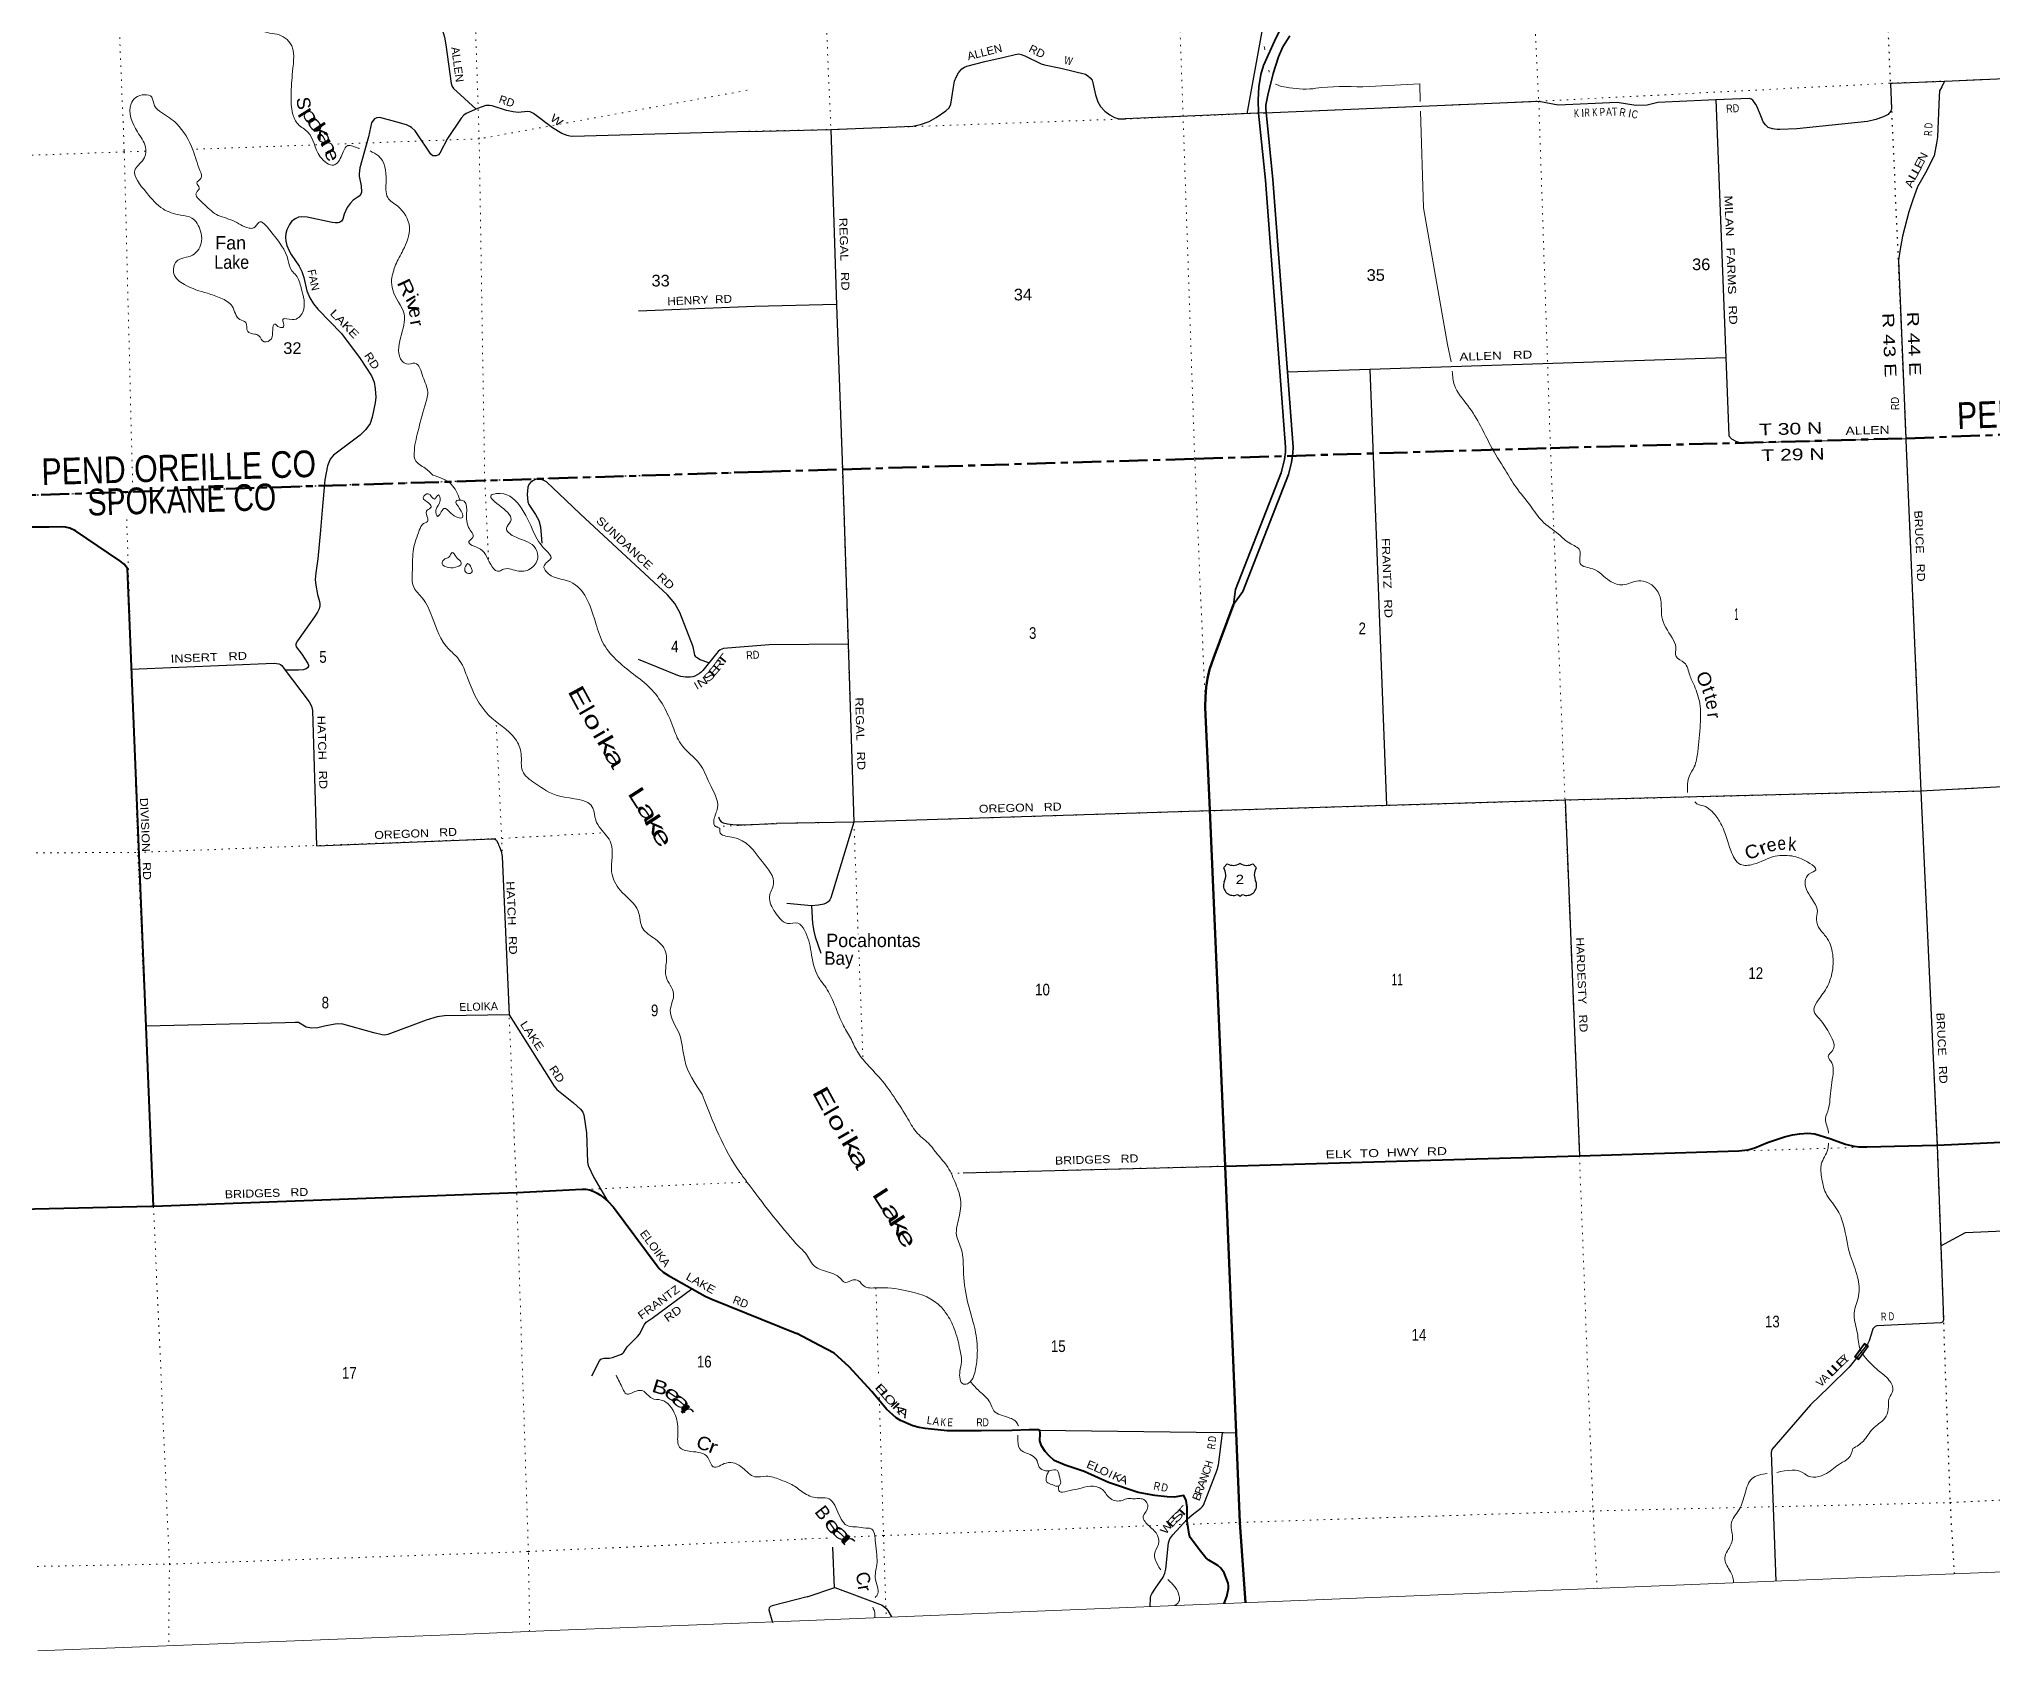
# Model space of a CAD drawing. Header units: feet. Extents: x 733631 to 986127, y 195788 to 388968.
# Drawn here: x 882195 to 911496, y 200944 to 225119 of the extents above; entities that cross this region are included whole.
import ezdxf
from ezdxf.enums import TextEntityAlignment as Align

# ---------------------------------------------------------------- set-up
doc = ezdxf.new("R2010")
doc.units = ezdxf.units.FT
doc.header["$LTSCALE"] = 70
doc.linetypes.add('DOTTED', pattern=[1.5, 0.3, -1.2])
doc.linetypes.add('LONG_DASH_SHORT_DASH', pattern=[9.9, 6, -1.2, 1.5, -1.2])
for name, color, linetype, lineweight in [('11', 7, 'LONG_DASH_SHORT_DASH', 60), ('16', 7, 'Continuous', 25), ('20', 7, 'Continuous', 70), ('26', 7, 'Continuous', 40), ('29', 7, 'Continuous', 25), ('31', 7, 'Continuous', 13), ('39', 7, 'Continuous', 13), ('4', 7, 'Continuous', 13), ('6', 7, 'DOTTED', 25), ('7', 7, 'DOTTED', 13)]:
    doc.layers.add(name, color=color, linetype=linetype, lineweight=lineweight)
for name, color, linetype in [('12', 7, 'Continuous'), ('27', 7, 'Continuous'), ('30', 7, 'Continuous'), ('41', 7, 'Continuous')]:
    doc.layers.add(name, color=color, linetype=linetype)

msp = doc.modelspace()

# ---------------------------------------------------------------- linework, layer by layer
at = {"layer": '11'}
for points in [[(893041.92, 218629.32), (894241.4, 218664.86), (899525.49, 218823.68), (904859.97, 218984.68), (910189.08, 219129.27), (915654.65, 219340.38), (920921.51, 219524.75), (923829.55, 219630.16)], [(862252.36, 217694.99), (867410.55, 217861.85), (872760.72, 217985.22), (878072.27, 218152.06), (893041.92, 218629.32)]]:
    msp.add_lwpolyline(points, dxfattribs=at)
at = {"layer": '16'}
for p, q in [((899961.72, 212691.53), (900013.03, 212750.29)), ((900204.79, 212756.26), (900204.51, 212756.06)), ((900396.88, 212750.38), (900448.27, 212691.53))]:
    msp.add_line(p, q, dxfattribs=at)
for centre, radius, start, end in [((900104.11, 212907.95), 182.07, 239.97227, 303.45418), ((900305.89, 212907.45), 181.52, 236.33975, 300.08743), ((900305.88, 212907.95), 182.07, 236.54582, 236.59441), ((900107.93, 212426), 151.42, 159.09177, 283.81923), ((899768.74, 212580.9), 222.05, 332.97043, 29.75871), ((900302.05, 212426), 151.42, 256.18077, 20.90823), ((900641.24, 212580.9), 222.05, 150.24129, 207.02957)]:
    msp.add_arc(centre, radius, start, end, dxfattribs=at)
for centre, major_axis, start_param, end_param in [((900163.27, 212227.18), (-19.56, 51.67), 4.95877769, 6.28318531), ((900246.72, 212227.18), (19.56, 51.67), 0, 1.32637542)]:
    msp.add_ellipse(centre, major_axis=major_axis, ratio=0.929097, start_param=start_param, end_param=end_param, dxfattribs=at)
at = {"layer": '20', "lineweight": 35}
for points in [[(900107.71, 216638.31), (900138.52, 216862.94), (900820.83, 218615.13), (900870.33, 218815.26), (900887.93, 218920.97), (900886.99, 218999.19), (900587.77, 223001.08), (900484.4, 224008.69), (900475.27, 224205.32), (900485.35, 224400.2), (900518.86, 224586.04), (900558.43, 224722.76), (900720.64, 225085.55), (900822.76, 225293.92)], [(900107.71, 216638.31), (900248.57, 216834.31), (900929.87, 218586.49), (900975.97, 218769.01), (900995.78, 218907.76), (900999.49, 218996.71), (900915, 220126.76), (900699.35, 223010.98), (900595.82, 224020.13), (900591.92, 224077.59), (900591.92, 224126.04), (900619.71, 224278.62), (900700.77, 224603.55), (900780.03, 224852.09), (900849.26, 225004.16), (900950.97, 225165.65)]]:
    msp.add_lwpolyline(points, dxfattribs=at)
at = {"layer": '20'}
for points in [[(899980.75, 208215.43), (899980.49, 208221.71), (899753.72, 213553.05), (899681.93, 215098.52), (899687.49, 215252.4), (899695.03, 215397.34), (899714.84, 215527.27), (899747.85, 215663.81), (899806.18, 215831.65), (900107.71, 216638.31)], [(900286.15, 201667.7), (900202.16, 202867.92), (900146.29, 204217.41), (899980.75, 208215.43)]]:
    msp.add_lwpolyline(points, dxfattribs=at)
at = {"layer": '26'}
for points in [[(883910.43, 207611.38), (883520.13, 217175.94), (883472.87, 217242.11), (883408.35, 217294.17), (882741.3, 217743.46), (882655.44, 217782.26), (882589.67, 217799.02), (882527.52, 217805.58), (882348.28, 217800.62), (882070.16, 217797.88)], [(899980.75, 208215.43), (905295.33, 208369.73), (907685.44, 208446.83), (907820.03, 208461.26), (907924.49, 208491.04), (908115.01, 208567.98), (908369.66, 208655.77), (908488.99, 208684.92), (908595.8, 208701.9), (908718.12, 208708.97), (908826.11, 208697.67), (909049, 208630.44), (909286.85, 208543.65), (909411.5, 208512.98), (909496.42, 208503.36), (909548.09, 208502.96), (909605.37, 208503.36), (910642.25, 208531.02), (910658.51, 208531.96), (913441.84, 208658.04), (913880.7, 208677.92)], [(873125.59, 207368), (883879.36, 207613.46), (883913.16, 207613.46), (889358.8, 207819.42), (890340.34, 207870.81), (890395.31, 207868.77), (890450.84, 207860.23), (890504.23, 207838.86), (890561.89, 207811.08), (890602.47, 207785.43), (890659.8, 207743.79), (890724.49, 207687.7), (890810.49, 207602.12), (891461.83, 206720), (891496.21, 206679.59), (891553.87, 206626.17), (891632.88, 206573.05), (892185.21, 206265.12), (892281.71, 206220.37), (893557.85, 205702.56)], [(899967.92, 201654.91), (900004.96, 201761.69), (900030.12, 201882.05), (900030.07, 201922.69), (900027.26, 201958.33), (900003.79, 202026.47), (899967.28, 202115.88), (899916.32, 202184.43), (899869.81, 202224.67), (899739.65, 202304.18), (899694.55, 202340.96), (899612.74, 202440.23), (899458.38, 202644.82), (899440.47, 202693.6), (899413.75, 202894.61), (899412.97, 203102.8), (899395.58, 203200), (899361.26, 203274.44), (899219.39, 203252.52), (899111.84, 203253.59), (898926.98, 203275.03), (898675.02, 203319.68), (898230.65, 203468.34), (897866.28, 203634.59), (897583.67, 203729.57), (897419.13, 203801.33), (897341.23, 203871.48), (897285, 203935.26), (897228.77, 204017.78), (897204.67, 204097.35), (897206.17, 204204.56), (897202.1, 204250.16), (897193.12, 204256.36), (897185.51, 204258.08), (897042.4, 204258.16), (896788.43, 204249.24), (896324.22, 204247.45), (895886.37, 204242.74), (895815.01, 204245.58), (895480.98, 204281.89), (895393.73, 204295.37), (895300.01, 204321.63), (895114.55, 204401.56), (895048.84, 204441.67), (894905.42, 204572.47), (894682.35, 204833.76), (894343.65, 205203.28), (894118.86, 205409.92), (893900.04, 205523.81), (893557.85, 205702.56)]]:
    msp.add_lwpolyline(points, dxfattribs=at)
at = {"layer": '29'}
for p, q in [((909993.51, 224457.64), (910772.08, 224489.19)), ((907339.27, 224210.18), (907489.27, 220344.95)), ((900578.21, 224010.34), (898485.33, 223923.57)), ((894069, 223762.01), (894155.98, 221128.03)), ((892926.91, 221107.72), (891181.81, 221039.09)), ((894155.74, 221135.43), (892926.91, 221107.72)), ((902150.46, 220167.76), (902403.43, 213621.86)), ((910416.15, 213838.37), (905078.63, 213701.51)), ((905078.63, 213701.51), (905295.33, 208369.73)), ((896050.9, 208113.73), (899980.75, 208215.43)), ((897193.12, 204256.36), (899942.56, 204218.22)), ((894124.62, 201892.63), (894098.89, 202501.51))]:
    msp.add_line(p, q, dxfattribs=at)
for points in [[(900310.71, 223999.25), (900561.19, 225369.8), (900584.62, 225815.56), (901391.55, 228532.99), (901452.81, 228658.95), (901554.71, 228778.57), (901682.54, 228905.37), (901845.24, 229019.52), (902350.27, 229423.68)], [(887761.1, 226198.79), (887963.62, 225935.08), (888037.19, 225809.56), (888105.23, 225628.04), (888245.84, 225249), (888274.78, 225149.12), (888296.84, 225030.69), (888374.89, 224452.23), (888388.62, 224404.92), (888411.39, 224378.34), (888461.2, 224333.75), (888748.88, 224068.67)], [(895300.22, 223813.01), (895413.51, 223837), (895543.31, 223884.61), (895647.14, 223940.89), (895794.24, 224040.45), (895840.76, 224088.06), (895867.8, 224140.01), (895906.73, 224399.73), (895925.13, 224488.47), (895946.76, 224549.07), (895984.61, 224611.84), (896035.46, 224670.28), (896072.23, 224696.25), (896105.75, 224711.4), (896378.32, 224780.66), (896666.64, 224847.16), (896832.6, 224888.88), (896881.29, 224895.37), (896922.39, 224888.88), (896979.71, 224867.24), (897220.92, 224748.2), (897273.91, 224733.05), (897516.19, 224681.1), (897888.27, 224590.2), (897925.06, 224568.55), (897959.67, 224536.08), (897985.63, 224503.62), (897996.43, 224464.67), (898035.37, 224282.86), (898072.16, 224176.8), (898113.25, 224109.71), (898176, 224038.28), (898251.7, 223984.18), (898323.1, 223943.04), (898394.47, 223923.57), (898485.33, 223923.57)], [(909993.51, 224457.64), (909961.48, 224447.34), (909974.46, 224079.4), (909970.7, 224053.43), (909963.98, 224040.79), (909951, 224019.15), (909936.19, 224002.73), (909923.1, 223989.58), (909893.49, 223971.35), (909840.34, 223945.21), (909741.39, 223911.66), (909615.36, 223884.61), (908555.36, 223772.06), (908301.18, 223761.23), (908257.92, 223761.23), (908191.93, 223772.06), (908125.96, 223793.7), (908083.77, 223832.66), (908052.41, 223878.11), (908023.19, 223940.88), (907962.62, 224101.04), (907942.08, 224137.84), (907893.4, 224200.61), (907865.58, 224222.05)], [(910772.08, 224489.19), (910729.92, 224400.67), (910693.96, 224344.54), (910687.57, 224257.33), (910663.03, 223647.77), (910650.78, 223556.27), (910612.33, 223368.63), (910483.86, 223114.43), (910365.67, 222903.14), (910293.23, 222707.97), (910232.36, 222525.42), (910140.84, 222161.63), (910097.98, 221935.39), (910079.47, 221801.16), (910189.08, 219129.27)], [(910772.08, 224489.19), (911897.82, 224534.82), (911943.13, 224495.37)], [(900578.21, 224010.34), (904688.16, 224188.73), (904978.02, 224134.77), (904976, 224134.68), (905860.48, 224174.79), (906139.02, 224128.16), (906310.37, 224133.52), (906470.2, 224172.75), (907339.27, 224210.18)], [(907339.27, 224210.18), (907838.35, 224231.67), (907865.58, 224222.05)], [(892838.21, 223733.23), (890200.63, 223659.82), (890153.06, 223664.83), (890113.01, 223672.34), (890035.47, 223702.48), (889894.03, 223788.44), (889610.48, 224002.44), (889561.15, 224029.02), (889517.39, 224033.62), (889378.61, 224019.53), (889303.12, 224025.22), (889204.28, 224046.74), (888990.24, 224119.19), (888950.22, 224123.94), (888897.09, 224120.15), (888771.62, 224076.57), (888601.12, 224002.44), (888563.17, 223975.86), (888525.76, 223934.36), (888321.24, 223625.99), (888206.48, 223406.33), (888183.71, 223383.55), (888149.47, 223368.98), (888100.23, 223368.36), (888068.11, 223390.82), (887855.48, 223713.88), (887833.49, 223742.94), (887781.49, 223791.72), (887753.03, 223808.81), (887705.71, 223832), (887544.94, 223877.76), (887302.92, 223941.33), (887259.73, 223939.8), (887225.58, 223920.82), (887202.81, 223898.04), (887180.27, 223861.16), (887134.14, 223652.14), (887005.5, 223186.11), (886993.64, 223095.59), (886996.01, 223060.81), (887023.26, 222916.99), (887028.27, 222823.5), (887020.68, 222791.23), (886997.67, 222763.01), (886906.84, 222700.1), (886859.8, 222652.15), (886815.77, 222593.79), (886769.76, 222494.29), (886751.26, 222419.13), (886741.78, 222400.14), (886728.64, 222386.23), (886700.04, 222367.87), (886679.17, 222362.17), (886635.54, 222360.28), (886592.06, 222366.15), (886216.23, 222449.51), (886135.46, 222453.76), (886087.21, 222445.71), (886034.09, 222422.93), (885980.96, 222381.16), (885949.28, 222339.49), (885908.87, 222255.86), (885895.59, 222202.71), (885891.79, 222147.65), (885893.69, 222088.8), (885912.66, 222024.25), (885943.02, 221942.62), (885973.09, 221886.49), (886095.44, 221710.58), (886134.65, 221633.17), (886167.09, 221543.28), (886210.54, 221340.81), (886253.02, 221237.26), (886309.2, 221147.16), (886373.11, 221069.34), (886731.18, 220704.66), (887008.86, 220329.58), (887178.16, 220068.83), (887219.9, 219973.9), (887236.51, 219874.42), (887242.67, 219749.88), (887235.08, 219662.55), (887189.54, 219446.13), (887159.18, 219351.2), (887090.88, 219256.28), (887009.51, 219176.24), (886611.05, 218876.38), (886559.64, 218815.84), (886518.93, 218720.47), (886478.92, 218509.61), (886442.26, 218054.87), (886415.69, 217752.68)], [(892838.21, 223733.23), (894069, 223762.01), (895300.22, 223813.01)], [(894155.98, 221128.03), (894241.4, 218664.86), (894326.84, 216044.93), (893145.51, 216031.1)], [(900915, 220126.76), (902150.46, 220167.76), (907489.27, 220344.95)], [(907489.27, 220344.95), (907535, 219166.59), (907575.17, 219123.84), (907639.18, 219090.21), (907708.98, 219062.89), (910189.08, 219129.27)], [(910189.08, 219129.27), (910190.2, 219103.03), (910416.15, 213838.37)], [(892239.41, 215761.9), (892111.2, 215810.62), (892053.43, 215843.95), (892044.77, 215854.32), (892031.51, 215878.96), (892002.25, 216001.76), (891805.08, 216516.28), (891727.94, 216653.56), (891621.4, 216785.19), (890315.76, 217993.53), (890095.56, 218202.91), (889802.79, 218476.73), (889766.11, 218498.9), (889739.54, 218510.29), (889684.52, 218515.99), (889640.31, 218512.35), (889597.25, 218493.2), (889564.99, 218468.52), (889540.33, 218440.05), (889524.67, 218400.12), (889515.66, 218290.06), (889523.25, 218176.15), (889538.66, 218138.4), (889640.88, 217990.1), (889687.09, 217900.73), (889712.25, 217802.66), (889735.76, 217559.36)], [(886415.69, 217752.68), (886377.74, 217321.06), (886343.35, 217114.81), (886336.63, 217013.39), (886343.35, 216928.76), (886369.61, 216790.52), (886400.27, 216681.95), (886404.07, 216647.79), (886404.07, 216617.41), (886394.58, 216575.64), (886369.91, 216522.48), (886323.36, 216452.45), (886071.99, 216092.32), (886047.38, 216047.87), (886043.58, 216026.98), (886048.41, 216004.93), (886136.49, 215894.56), (886227.5, 215754.04), (886237.1, 215730.82), (886237.1, 215713.73), (886218.13, 215689.05), (886201.06, 215675.77), (886155.52, 215660.58), (886087.38, 215651.18), (885887.65, 215653.58)], [(893145.51, 216031.1), (892456.89, 215978.62), (892431.83, 215970.13), (892410.98, 215958.7), (892378.7, 215935.95), (892352.19, 215905.02), (892149.14, 215647.35), (892122.56, 215622.7), (892099.06, 215603.31), (892031.51, 215563.81), (891997.34, 215552.46), (891957.52, 215546.79), (891891.09, 215546.76), (891817.09, 215560.05), (891773.11, 215573.71), (891182.74, 215814.73)], [(894326.84, 216044.93), (894413.89, 213375.65), (894070.54, 212240.89), (894052.02, 212207.63), (894028.08, 212178.29), (893998.44, 212157.91), (893961.65, 212143.21), (893883.58, 212127.72), (893779.06, 212119.18)], [(883574.38, 215669.81), (885718.98, 215757.47), (885755.19, 215755.5), (885791.92, 215747.48), (885814, 215738.41), (885834.88, 215721.33), (885872.85, 215673.2), (886244.9, 215179.88), (886282.64, 215111.93), (886295.35, 215046.24), (886356, 213017.68)], [(915924.54, 214134.22), (913247.05, 213990.39), (910416.15, 213838.37)], [(902403.43, 213621.86), (899754.15, 213542.96), (894413.89, 213375.65), (893252.39, 213356)], [(905078.63, 213701.51), (905078.63, 213701.51), (902403.43, 213621.86)], [(910416.15, 213838.37), (910657.92, 208533.96), (910658, 208531.83), (910712.66, 207018.04)], [(892382.14, 213451.97), (892404.96, 213401.53), (892423.94, 213376.85), (892452.4, 213361.66), (892517.36, 213347.82), (892597.47, 213340.31), (892685.1, 213335.3), (892739.55, 213334.05), (893252.39, 213356)], [(886356, 213017.68), (888872.52, 213117.86), (888971.4, 213122.87), (889008.95, 213122.87), (889026.15, 213124.22), (889041.5, 213112.85), (889052.76, 213099.08), (889077.38, 213053.98), (889084.97, 213034.99), (889098.25, 213004.62), (889122.86, 212938.8), (889141.64, 212861.17), (889242.39, 210484.59), (889921.68, 209412.69), (889961.86, 209365.36), (890209.97, 209166.87), (890316.33, 209070.96), (890350.48, 209025.39), (890364.76, 208985.84), (890403.29, 208712.73), (890418.78, 208273.59), (890430.17, 208222.32), (890512.32, 208044.44), (890726.4, 207685.8)], [(893779.06, 212119.18), (893779.06, 212119.18), (893408.18, 212151.72), (893410.2, 212151.81)], [(893779.06, 212119.18), (893793.46, 211852.6), (893812.93, 211737.89), (893832.4, 211653.47), (893921.09, 211408.9)], [(889242.39, 210484.59), (888276.03, 210469.95), (888162.85, 210454.96), (887999.56, 210405.49), (887427.08, 210189.31), (887377.36, 210181.57), (887339.42, 210185.37), (887216.46, 210215.48), (886748.56, 210343.08), (886667.77, 210348.64), (886607.05, 210341.05), (886473.01, 210314.95), (886375.58, 210291.69), (886280.23, 210285.18), (886201.03, 210299.28), (886086.05, 210368.28), (886037.86, 210371.42), (885884.41, 210364.46), (883800.14, 210314.1)], [(910712.66, 207018.04), (911085.32, 207218.1), (916098.17, 207442.07), (916136.79, 207448.59), (916176.94, 207467.4), (916219.66, 207493.9), (916252.99, 207525.53), (916297.94, 207586.12), (916527.65, 208061.36)], [(910712.66, 207018.04), (910752.48, 205915.4), (910747.95, 205890.88), (910739.66, 205879.19), (910727.97, 205869), (910712.96, 205863.76), (909754.02, 205818.42), (909731.86, 205811.87), (909718.29, 205802.06), (909695.37, 205773.44), (909668.66, 205689.4), (909638.23, 205595.07), (909613.89, 205546.37), (909338.32, 205198.07), (909036, 204902.03), (908758.6, 204637.38), (908179.48, 203967.54), (908171.29, 203922.72), (908242.44, 201989)], [(890484.58, 205072.39), (890600.93, 205296.74), (890618.01, 205317.62), (890632.23, 205326.69), (890669.24, 205336.61), (890746.94, 205336.05), (890794.46, 205344.2), (890930.81, 205393.8), (890950.04, 205408.75), (890965.22, 205423.94), (891014.19, 205505.09), (891033.52, 205526.46), (891170.93, 205658.84), (891200.49, 205697.32), (891274.41, 205839.27), (891301.04, 205873.88), (891390.47, 205937.4), (891985.39, 206376.52)], [(899410.63, 202918.06), (899485.08, 202987.12), (899619.21, 203084.52), (899640.84, 203108.33), (899658.15, 203129.97), (899684.11, 203194.91), (899861.5, 203662.42), (899883.13, 203736.01), (899902.6, 203891.85), (899942.11, 204214.54)], [(899942.56, 204218.22), (899959.02, 204217.99), (900146.29, 204217.41)], [(898855.73, 201610.24), (898860.98, 201740.43), (898868.55, 201770.73), (898881.53, 201801.03), (898938.86, 201887.61), (899051.35, 202052.1), (899078.39, 202112.71), (899094.62, 202168.98), (899133.55, 202567.23), (899141.12, 202597.54), (899154.1, 202625.68), (899198.45, 202684.11), (899410.63, 202918.06)], [(893715.48, 201753.15), (894128.58, 201893.98), (894837.02, 201628.63), (894893.26, 201586.95), (894923.25, 201549.44), (894978.26, 201454.93)], [(893715.48, 201753.15), (893190.44, 201619.73), (893161.99, 201608.36), (893144.9, 201589.36), (893137.32, 201558.98), (893192.52, 201371.52)]]:
    msp.add_lwpolyline(points, dxfattribs=at)
at = {"layer": '31'}
for p, q in [((909629.93, 205513.49), (909482.14, 205311.85)), ((909525.79, 205434.84), (909526.1, 205434.61)), ((909482.14, 205311.85), (909421.65, 205356.19))]:
    msp.add_line(p, q, dxfattribs=at)
msp.add_lwpolyline([(909421.65, 205356.19), (909569.44, 205557.83), (909629.93, 205513.49)], dxfattribs=at)
at = {"layer": '31', "lineweight": 25}
msp.add_lwpolyline([(909571.16, 205546.65), (909618.75, 205511.77), (909480.42, 205323.03), (909432.83, 205357.91)], close=True, dxfattribs=at)
at = {"layer": '39'}
for p, q in [((900637.16, 224652.94), (900642.18, 224622.7)), ((903318.37, 220535.58), (903372.75, 220278.74))]:
    msp.add_line(p, q, dxfattribs=at)
for points in [[(902047.8, 224401.92), (902899.59, 224446.46), (902907.97, 224182.4)], [(902912.6, 224036.4), (902958.63, 222586.18), (903318.37, 220535.58)]]:
    msp.add_lwpolyline(points, dxfattribs=at)
for points in [[(883395.71, 236771.83), (883385.99, 236553.44), (883431.49, 236171.06), (883580.36, 235908.8), (883679.92, 235540.09), (883571.98, 235369.36), (883503.05, 235244.18), (883565.46, 235110.68), (883673.37, 234800.78), (883677.04, 234538.36), (883661.2, 234184.49), (883642.82, 234054.71), (883677.84, 233823.49), (883657.5, 233416.99), (883731.22, 233310.07), (883738.74, 233191.14), (883902.02, 233193.84), (883923.29, 232950.1), (883933.83, 232659.6), (884099.6, 232508.9), (884287.41, 232500.19), (884484, 232536.17), (884553.17, 232447.29), (884487.08, 232293.92), (884529.51, 232222.45), (884643.66, 232181.32), (884717.91, 231987.58), (884852.98, 231920.81), (884949.51, 231586.35), (885031.47, 231336.28), (885183.19, 231114.49), (885120, 230862.25), (885139.96, 230456.91), (885163.48, 230205.16), (885111.97, 230036.06), (885066.39, 229871.16), (885195.05, 229747.66), (885315.83, 229617.86), (885311.2, 229431.94), (885387.05, 229115.06), (885362.15, 228657.94), (885267.37, 228519.89), (885189.14, 228436.85), (885284.08, 228362.86), (885340.14, 228170.61), (885374.86, 228018.13), (885451.02, 228034.47), (885505.13, 227908.81), (885444.55, 227567.79), (885377.75, 227507.29), (885432.45, 227292.79), (885542.03, 227201.05), (885556.07, 226997.49), (885444.82, 226871.08), (885222.86, 226874.76), (885198.26, 226682.2), (885290.82, 226276.94), (885454.03, 225938.36), (885492.43, 225798.1), (885621.39, 225733.17), (885580.31, 225552.25), (885465.93, 225464.13), (885579.71, 225229.12), (885725.8, 225199.01), (885957.77, 225060.32), (885996.57, 224631.3), (885974.69, 224277.26), (885996.91, 224001.23), (886080.29, 223840.07), (886226.91, 223723.14), (886411.22, 223352.85), (886616.52, 223229.54), (886735.18, 223378.37), (886823.73, 223522.3), (886980.13, 223484.41), (886998.17, 223478.87)], [(900565.56, 225008.79), (900576.34, 224966.13), (900577.79, 224959.36)], [(884721.61, 221305.64), (884376.04, 221436.09), (884217.98, 221599.13), (884254.91, 221783.97), (884494.17, 221877.73), (884633.16, 222089.75), (884614.67, 222238.66), (884487.91, 222434.92), (884317.22, 222478.45), (884054.32, 222571.82), (883805.11, 222817.04), (883637.57, 223165.61), (883777.57, 223343.33), (883791.08, 223501.24), (883669.53, 223725.92), (883576.44, 224149.34), (883644.36, 224240.16), (883884.16, 224247.09), (883924.28, 224116.99), (884032.08, 224017.11), (884254.74, 223851.9), (884502.35, 223455.16), (884608.19, 223147.23), (884621.76, 223028.47), (884561.3, 222958.06), (884597.63, 222888.43), (884553.41, 222814.45), (884650.72, 222659.75), (884853.41, 222487.9), (885100.14, 222396.08), (885343.42, 222283.96), (885413.95, 222286), (885494.09, 222373.14), (885654.99, 222250.57), (885932.58, 221794.12), (885984.69, 221643.76), (886049.78, 221573.63), (886124.89, 221388.29), (886150.78, 221024.95), (885992.77, 220911.33), (885851.53, 220913.3), (885858.82, 220802.44), (885800.5, 220796.72), (885726.48, 220845.07), (885698.74, 220759.45), (885678.52, 220623.56), (885570.95, 220578.04), (885487.56, 220670.54), (885424.33, 220694.96), (885324.46, 220730.45), (885294.18, 220868.91), (885206.17, 220912.82), (885091.44, 221111.45), (884918.44, 221233.67), (884721.61, 221305.64)], [(900738.21, 224444.72), (900764.65, 224430.42), (900897.34, 224395.7), (901299.37, 224374.56), (901342.09, 224380.49), (902047.8, 224401.92)], [(887158.56, 223440.01), (887284.05, 223367.99), (887399.9, 222993.7), (887423.42, 222741.95), (887574.49, 222611.01), (887749.08, 222296.99), (887652.34, 221950.88), (887541.8, 221731.6), (887477.67, 221511.64)], [(887477.67, 221511.64), (887498.35, 221356.74), (887668.19, 220998.15), (887616.2, 220639.2), (887640.61, 220288.52), (887706.39, 220246), (887831.09, 220257.68), (887952.05, 220053.17), (888023.28, 219825.01), (887980.9, 219619.82), (887875.39, 219229.03), (887820.14, 218912.4), (887833.23, 218809.79), (887986.26, 218680.93), (888098.15, 218579.15)], [(903386.88, 220137.04), (903420.95, 219927.45), (903621.73, 219620.72), (903812.35, 219315.58), (903962.07, 219022.83), (904179.44, 218658.19), (904343.99, 218396.4), (904561.79, 218116.69), (904734.87, 217891.66), (904979.46, 217693.97), (905148.77, 217557.72), (905298.82, 217446.93), (905307.15, 217251.19), (905494.2, 217172.32), (905748.09, 216993.22), (905944.45, 216932.94), (906182.08, 216993.72), (906431.04, 216883.14), (906515.42, 216702.81), (906532.1, 216452.85), (906684.78, 216137.99), (906739.24, 215996.8), (906745.07, 215859.58), (906866.15, 215765.73), (906948.77, 215579.26), (907018.27, 215416.48), (907100.12, 215153.15), (907107.38, 214840.11), (907068.39, 214428.05), (907017.38, 214203.47), (906944.29, 214070.94), (906916.56, 213819.33)], [(893309.73, 211922.99), (893169.82, 212136.3), (893148.08, 212258.86), (893209.19, 212444.4), (893044.14, 212776.88), (892585.49, 213149.33), (892405.55, 213232.98), (892402.18, 213279.33), (892340.84, 213307.85), (892315.77, 213406.08), (892368.94, 213587.35), (892249.17, 213957.49), (892101.49, 214248.06), (891818.44, 214546.83), (891699.86, 214807.95), (891360.22, 215385.8), (891108.04, 215594.59), (890646.25, 216073.98), (890534.07, 216391.83), (890163.97, 216976.87), (889796.28, 217135.87), (889765.88, 217209.71), (889873.04, 217338.02), (889793.03, 217452.83), (889611.62, 217724.26), (889056.19, 218301.92), (888976.24, 218277.39), (889128.67, 218100.05), (889264.15, 217881.82), (889204.58, 217781.15), (889312.91, 217663.11), (889617.96, 217508.36), (889676.63, 217364.65), (889579.01, 217186.13), (889388.82, 217138.23), (889162.06, 217168.02), (889100.36, 217139.98), (888908.52, 217354.56), (888812.4, 217468.9), (888641.65, 217583.12), (888698.37, 217643.32), (888635.44, 217794.98), (888524.62, 218203.75), (888448.4, 218189.42), (888502.04, 218079.9), (888544.35, 217943.8), (888371.05, 218007.46), (888266.15, 218077.12), (888170.79, 217959.25), (888145.84, 218053.45), (888210.15, 218198.69), (888185.5, 218282.79), (888124.81, 218220.46), (888031.7, 218300.56), (887956.78, 218241.85), (888046.16, 218151.54), (888075.96, 218097.88), (888012.73, 218053.64), (888017.7, 217884.15), (887962.16, 217852.25), (887896.55, 217751.4), (887810.01, 217470.21), (887793.11, 217152.66), (887814.73, 216896.82), (887944.58, 216732.96), (888090.07, 216448.38), (888338.09, 215968.86), (888468.88, 215841.38), (888629.78, 215512.82), (888935.82, 214980.45), (889335.56, 214622.45), (889424.87, 214396.83), (889444.42, 214142.95), (889629.27, 213960.48), (890002.05, 213765.28), (890501.43, 213585.85), (890543.03, 213405.3), (890617.46, 213274.17), (890770.96, 213060.51), (890781.61, 212628.65), (890908.67, 212353.64), (891180.1, 212038.37), (891248.25, 211777.81), (891438.49, 211617.72), (891600.22, 211398.23), (891598.14, 211056.88), (891710.56, 210799.62), (891661.3, 210553.84), (891796.83, 210196.28), (891876.89, 209804.8), (892139.95, 209293.4)], [(888098.15, 218579.15), (888376.46, 218441.8), (888504.11, 218215.11)], [(888515.16, 217288.65), (888448.73, 217353.38), (888390.41, 217416.31), (888338.02, 217346.13), (888282.19, 217324.33), (888239.99, 217250.4), (888330.37, 217194.45), (888475.16, 217208.74), (888524.53, 217244.5), (888515.16, 217288.65)], [(888619, 217255.31), (888577.39, 217161.21), (888613.25, 217107.72), (888689.29, 217128.09), (888681.76, 217178.36), (888656.16, 217226.09), (888619, 217255.31)], [(907023.76, 213677.25), (907092.13, 213632.55), (907126.73, 213625.96), (907326.43, 213486.98), (907428.17, 213325.59), (907565.2, 212951.43), (907709.39, 212741.32), (907901.15, 212741.49), (908231.08, 212862.85), (908511.76, 212860.78), (908750.39, 212755.83), (908839.22, 212660.6), (908737.11, 212593.53), (908680.78, 212494.06), (908774.63, 212233.28), (908863.73, 212036.97), (908848.82, 211913.01), (908903.53, 211765.77), (909010.2, 211630.87), (909096.68, 211353.59), (909074.18, 211075.66), (909001.4, 210888.56), (908857.1, 210674.12), (908812.65, 210532.71), (908889.74, 210428.89), (909053.52, 210185.26), (909109.38, 210058.28), (909104.93, 209973.18), (909027.12, 209856.62), (909079.52, 209763.86), (909098.56, 209600.93), (909054.54, 209259.41), (909031.96, 209078.51), (908983.99, 208924.82), (909028.85, 208724.59), (909029.86, 208709.38)], [(893309.32, 211923.25), (893416.77, 211854.91), (893574.11, 211857.65), (893673.45, 211752.76), (893771.98, 211429.5), (893880.8, 211054.12), (893977.48, 210916.77), (894108.85, 210675.79), (894246.1, 210344.09), (894363.92, 210136.9), (894465.28, 209937.08), (894612.8, 209743.29), (894845.69, 209488.49), (895034.6, 209223.71), (895225.04, 208922.6), (895369.57, 208704.43), (895554.35, 208536.5), (895654.72, 208407.4), (895803.67, 208227.83), (895927.15, 207982.46), (896013.29, 207713.26), (895990.53, 207441.38), (895953.16, 207181), (896029.18, 206959.88), (896056.25, 206655.78), (896113.84, 206203.4), (896211.99, 205841.71), (896264.52, 205508.39), (896256.09, 205279.58), (896208.86, 205061.23), (896134.48, 204958.97), (896060.35, 204945.67), (896003.67, 205139.33), (896028.14, 205275.83), (896003.7, 205470.87), (895920.04, 205776.58), (895799.26, 206005.88), (895676.22, 206146.14), (895185.03, 206351.41), (894759.49, 206389.69), (894564.51, 206417.68), (894484.51, 206495.1), (894403.14, 206509.79), (894285.71, 206470.36), (894202.03, 206539.54), (894049.23, 206619.89), (893818.83, 206721.15), (893683.48, 206913.44), (893586.5, 207010.35), (893501.71, 207103.3)], [(892139.95, 209293.4), (892704.73, 208122.29), (892816.03, 207972.03), (893164.26, 207513.59), (893501.71, 207103.3)], [(909031.33, 208560.32), (909019.51, 208469.47), (908922.16, 208242.9), (908913.59, 208159.64), (908926.11, 208055.06), (908988.89, 207813.14), (909152.41, 207575.57), (909255.65, 207331.36), (909355.57, 206880.8), (909466.53, 206549.99), (909480.56, 206267.57), (909414.72, 206012.03), (909456.54, 205740.91), (909476.22, 205610.36), (909495.3, 205493.92), (909667.06, 205252.66), (909776.3, 205152.24), (909935.87, 205007.49), (909995.12, 204848.32), (909941.41, 204734.81), (909926.29, 204568.39), (909873.43, 204434.71), (909694.49, 204275.38), (909552.94, 204091.38), (909394.19, 203979.42)], [(890849.85, 205077.82), (890948.58, 204874.69), (891001.21, 204799.47), (891151.22, 204842.18), (891250.02, 204843.02), (891382.3, 204733.75), (891526.26, 204707.63), (891736.71, 204477.43), (891774.92, 204205.91), (891799.1, 204000.63), (891970.38, 203936.92), (892225.22, 203843.31), (892305.94, 203704.29), (892497.85, 203762.34), (892743.98, 203690.7), (892929.42, 203556.72), (893098.57, 203565.65), (893301.74, 203514.98), (893481.43, 203439.4), (893652.99, 203319.48)], [(896160.19, 204985.03), (896299.15, 204836.68), (896453.45, 204673.51), (896515.37, 204546.79), (896733.67, 204445), (896868.93, 204349.75), (896880.42, 204319.7)], [(896874.39, 204179.86), (896874, 204135.68), (896901.02, 203975.11), (897080.87, 203875.71), (897160.96, 203796.27), (897193.28, 203700.63), (897286.45, 203646.01), (897343.51, 203644.11)], [(909394.19, 203979.42), (909331.61, 203837.24), (909207.93, 203755.09), (909000.27, 203606.65), (908694.42, 203583.38), (908675.6, 203598.74), (908254.53, 203621.52)], [(897344.97, 203646.51), (897465.86, 203651.72), (897500.89, 203540.02), (897512.64, 203453.59), (897489.84, 203420.26), (897388.15, 203438.12), (897307.76, 203477.11), (897314.79, 203596.69), (897344.97, 203646.51)], [(897483.67, 203415.37), (897495.46, 203335.6), (897610.31, 203340.54), (897780.38, 203376.17), (897960.44, 203414.25), (898140.24, 203363.37), (898261.02, 203229.08), (898439.79, 203202.41), (898521.29, 203232.2), (898590.14, 203227.08), (898762.27, 203214.27), (898823.41, 203105.72), (898754.95, 202959.23), (898845.93, 202813.55), (898968.89, 202675.31), (898980.43, 202546.43), (898920.29, 202394.24), (898965.01, 202244.54), (899015.14, 202160.88)], [(908110.33, 203605.07), (907883.17, 203530.24), (907779.52, 203309.47), (907689.07, 203062.98), (907571.14, 202845.63), (907590.91, 202618.04), (907513.5, 202444.89), (907473.63, 202338.05), (907545.92, 202157.2), (907597.85, 202041.9), (907607.15, 201963.25)], [(893652.99, 203319.48), (893861.95, 203239.77), (894017.53, 203236.36), (894173.8, 203026.78), (894340.32, 202813.59), (894451.66, 202806.26), (894591.81, 202786.01), (894664.69, 202781.06), (894736.42, 202565.82), (894758.56, 202235.23), (894737.52, 202018.01), (894772.9, 201803.22), (894734.02, 201743.95)], [(899122.71, 202013.43), (899231.98, 201900.24), (899294.24, 201765.45), (899289.61, 201684.38), (899228.15, 201625.08)], [(894696.1, 201602.3), (894696.46, 201601.08), (894722.09, 201538.56), (894729.22, 201445.01)]]:
    msp.add_spline(points, degree=3, dxfattribs=at)
at = {"layer": '4'}
for points in [[(955329.72, 203945.77), (924530.42, 202655.59), (893729.4, 201402.33)], [(955329.72, 203945.77), (924530.42, 202655.59), (893729.4, 201402.33)], [(893729.4, 201402.33), (892445.97, 201351.14), (891162.53, 201300.03), (889879.11, 201248.99), (888595.71, 201198.03), (887312.28, 201147.13), (886028.85, 201096.32), (884745.4, 201045.57), (883461.96, 200994.9), (882178.54, 200944.3)], [(893729.4, 201402.33), (892445.97, 201351.14), (891162.53, 201300.03), (889879.11, 201248.99), (888595.71, 201198.03), (887312.28, 201147.13), (886028.85, 201096.32), (884745.4, 201045.57), (883461.96, 200994.9), (882178.54, 200944.3)]]:
    msp.add_lwpolyline(points, dxfattribs=at)
at = {"layer": '6'}
for points in [[(909122.72, 248000.85), (909225.65, 245623.49), (909389.7, 240295.51), (909581.57, 235025.34), (909710.98, 229752.48), (909958.45, 224456.4), (910189.05, 219129.88)], [(910189.13, 219128.03), (910416.15, 213838.37), (910658.01, 208531.94), (910712.71, 207018.23)], [(862252.36, 217694.99), (867448.12, 217857.85), (872741.6, 217982.77), (878070.12, 218151.1), (883509.38, 218326.64), (883600.08, 218329.23), (888878.03, 218502.17), (893041.92, 218629.32)], [(910712.71, 207018.23), (910851.81, 203168.86), (910914.59, 202097.55)]]:
    msp.add_lwpolyline(points, dxfattribs=at)
at = {"layer": '7'}
for p, q in [((886361.4, 223533.04), (884499.5, 223464.32)), ((883495.33, 218324.21), (883496.54, 218287.96)), ((892346.81, 213306.31), (893252.39, 213356)), ((894487.9, 211450.09), (894550.66, 209817.36)), ((894745.1, 206389.27), (894786.67, 205033.19)), ((893680.76, 202623.07), (894046.03, 202638.92))]:
    msp.add_line(p, q, dxfattribs=at)
for points in [[(903802.96, 247785.06), (903931.95, 245405.62), (904062.3, 240110.56), (904277.37, 234817.13), (904425.21, 229490.48), (904685.12, 224186.85), (904859.97, 218984.68), (905078.63, 213701.51), (905295.33, 208369.73), (905499.68, 203043.49), (905562.5, 201880.46)], [(900286.15, 201667.7), (900199.97, 202871.86), (899980.75, 208215.66), (899754.15, 213542.96), (899525.49, 218823.68), (899351.38, 223961.19), (899161.86, 229318.4), (898937.19, 234647.8), (898673.08, 239955.3), (898495.36, 245177.56), (898427.38, 247568.28)], [(888934.01, 217320.2), (888878.03, 218502.17), (888794.4, 223622.83), (888623.92, 228884.39), (888427.48, 234205.78), (888237.27, 239521.3), (888026.9, 244836.23), (887905.14, 247145.01)], [(893286.83, 245265.57), (893299.84, 245024.57), (893481.76, 239703.43), (893657.39, 234388.08), (893842.49, 229087.29), (894069, 223762.01), (894158.17, 221125.64)], [(882838.7, 242795.81), (882943.36, 239273.18), (883118.99, 233973.41), (883261.25, 228711.04), (883472.75, 223426.43), (883600.32, 218328.66)], [(910777.5, 224489.24), (915403.53, 224674.72), (920733.63, 224843.61), (923609.35, 224963.2)], [(892838.08, 223736.47), (894069, 223762.01), (898557.82, 223922.93), (904685.12, 224186.85), (909958.45, 224456.4), (910777.5, 224489.24)], [(892813.45, 224350.91), (888794.4, 223622.83), (886649.3, 223543.66)], [(883793.34, 223438.26), (883472.75, 223426.43), (877882.98, 223224.39)], [(894158.17, 221125.64), (894241.4, 218664.86), (894413.89, 213375.65), (894478.61, 211691.79)], [(883509.1, 217912.07), (883677.24, 212879.23), (883910.43, 207611.38), (884150.26, 202254.88), (884138.49, 201022.97)], [(889552.4, 201236.98), (889533.14, 202426.78), (889357.46, 207797.23), (889132.45, 213129.93), (889050.92, 214851.51)], [(924047.97, 214340.29), (921281.35, 214197.12), (915924.54, 214134.22), (910427.62, 213838.99)], [(910413.34, 213838.3), (905078.63, 213701.51), (899754.15, 213542.96), (894413.89, 213375.65), (893252.43, 213354.77)], [(862459.13, 212328.97), (867613.55, 212561.82), (872885.17, 212744.68), (878268.58, 212898.42), (883672.2, 212919.98), (889132.45, 213129.93), (890653.96, 213213.42)], [(924266.54, 209046.55), (921484.54, 208945.63), (916093.82, 208778.17), (910658.01, 208531.94), (905295.33, 208369.73), (905229.29, 208368.82), (899980.75, 208215.66), (895875.01, 208108.98)], [(892809.66, 207976.6), (889356.8, 207819.43), (883910.43, 207611.38), (878544.03, 207496.49), (873125.59, 207368), (867853.33, 207204.1), (862664.68, 206994.89)], [(894795.37, 204749.58), (894858.99, 202674.2), (894898.07, 201451.73)], [(899292.19, 202838.26), (900199.97, 202871.86), (905499.68, 203043.49), (910851.81, 203168.86), (916287.03, 203429.21), (921668.74, 203618.52), (924485.66, 203739.69)], [(894417.81, 202655.05), (894858.99, 202674.2), (898993.67, 202827.22)], [(862869.99, 201666.74), (867991.67, 201872.17), (873335.9, 202055.08), (878805.68, 202152.73), (884150.5, 202246.81), (889532.91, 202434.85), (893680.76, 202623.07)]]:
    msp.add_lwpolyline(points, dxfattribs=at)

# ---------------------------------------------------------------- texts
at = {"layer": '12'}
for s, rotation, width, p in [('PEND OREILLE CO', 2.212, 0.85, (910964.75, 219268.79)), ('PEND OREILLE CO', 1.743, 0.85, (882237.24, 218427.76)), ('SPOKANE CO', 1.743, 0.8, (882927.42, 217970.3))]:
    msp.add_text(s, height=400, rotation=rotation, dxfattribs=dict(at, width=width)).set_placement(p)
at = {"layer": '16', "width": 1.2}
msp.add_text(' 2 ', height=140, dxfattribs=at).set_placement((900201.45, 212444.49), align=Align.CENTER)
at = {"layer": '27'}
for s, rotation, width, p in [('DIVISION   RD', 272.27, 1.15, (883708.72, 213735.9)), ('ELK  TO  HWY  RD', 1.671, 1.3, (901491.27, 208329.77)), ('BRIDGES   RD', 1.729, 1.15, (884982.23, 207732.18)), ('ELOIKA', 306.441, 1.1, (891197.52, 207203.53)), ('LAKE', 330.86, 1.15, (891883.83, 206522.46)), ('RD', 0.53, 0.8, (896252.78, 204312.38))]:
    msp.add_text(s, height=120, rotation=rotation, dxfattribs=dict(at, width=width)).set_placement(p)
msp.add_text('RD', height=120, rotation=337.914, dxfattribs=at).set_placement((892587.34, 206166.42))
for s, rotation, width, p in [('E', 312.192, 1.7, (894779.83, 204825.25)), ('L', 310.572, 1.9, (894849.11, 204741.61)), ('O', 310.572, 1.45, (894913.88, 204670.63)), ('I', 310.405, 1.25, (894971.21, 204604.09)), ('K', 313.598, 1.7, (895041.88, 204535.57)), ('A', 322.045, 1.6, (895119.23, 204476.85)), ('L', 352.506, 0.95, (895543.98, 204344.74)), ('A', 352.506, 0.9, (895638.37, 204328.96)), ('K', 354.232, 0.75, (895750.07, 204316.26)), ('E', 356.869, 0.75, (895855.54, 204313.47)), ('E', 337.431, 1.15, (897947.6, 203676.16)), ('L', 335.986, 1.35, (898050.76, 203629.54)), ('O', 333.493, 1.1, (898142.3, 203585.65)), ('K', 333.965, 1.2, (898334.3, 203501.71)), ('A', 337.771, 1.2, (898435.86, 203461.01)), ('R', 349.41, 0.85, (898949.4, 203356.84)), ('D', 348.61, 0.85, (899063.01, 203335.75))]:
    msp.add_text(s, height=120, rotation=rotation, dxfattribs=dict(at, width=width)).set_placement(p, align=Align.CENTER)
msp.add_text('I', height=120, rotation=334.493, dxfattribs=at).set_placement((898239.68, 203542.49), align=Align.CENTER)
at = {"layer": '30'}
for s, rotation, width, p in [('ALLEN', 14.257, 1.05, (896130.22, 224800.16)), ('RD', 333.733, 1.05, (897024.71, 224934.24)), ('W', 346.271, 0.8, (897558.15, 224750.55)), ('RD', 2.466, 0.85, (907496.8, 224015.31)), ('MILAN   FARMS   RD', 272.222, 1.25, (907469.22, 222770.25)), ('REGAL   RD', 271.891, 1.2, (894192.82, 222436.33)), ('ALLEN   RD', 1.901, 1.25, (903497.02, 220292.5)), ('RD', 92.349, 0.85, (910090.84, 219556.41)), ('ALLEN   ', 1.554, 1.3, (909286.52, 219182.54)), ('BRUCE   RD', 272.458, 1.15, (910315.65, 218045.84)), ('FRANTZ   RD', 272.213, 1.2, (902328.51, 217632.14)), ('REGAL   RD', 271.868, 1.2, (894433.02, 215243.44)), ('OREGON   RD', 1.671, 1.15, (896290.77, 213513.5)), ('HARDESTY   RD', 272.327, 1.15, (905242.32, 211643.91)), ('BRUCE   RD', 272.61, 1.15, (910647.75, 210514.02)), ('BRIDGES   RD', 1.671, 1.15, (897431.94, 208237.27))]:
    msp.add_text(s, height=120, rotation=rotation, dxfattribs=dict(at, width=width)).set_placement(p)
for s, rotation, width, p in [('ALLEN', 277.684, 1.05, (888410.67, 224729.63)), ('W', 322.958, 1.2, (889921.35, 223855.52)), ('K', 2.597, 0.7, (905253.92, 223947.07)), ('R', 2.597, 0.7, (905413, 223956.74)), ('K', 2.597, 0.7, (905528.65, 223961.73)), ('P', 2.597, 0.75, (905642.4, 223966.75)), ('A', 2.097, 0.8, (905739.69, 223968.93)), ('T', 1.097, 0.85, (905825.74, 223971.06)), ('R', 350.496, 0.8, (905933.68, 223962.12)), ('C', 350.496, 0.8, (906115.93, 223931.15)), ('R', 87.695, 0.7, (910585.32, 223706.32)), ('D', 87.695, 0.7, (910589.89, 223819.6)), ('E', 63.188, 1.25, (910444.62, 223222.49)), ('N', 63.188, 1.15, (910496.26, 223321.88)), ('A', 69.637, 1.15, (910302.8, 222936.76)), ('L', 60.779, 1.5, (910353.11, 223044.56)), ('L', 60.779, 1.5, (910400, 223132.86)), ('HENRY  RD', 2.252, 1.1, (892104.03, 221145.42)), ('LAKE', 314.476, 1.3, (886733.73, 220806.39)), ('RD', 302.995, 1.15, (887136.36, 220261.74)), ('SUNDANCE   RD', 317.216, 1.2, (891095.96, 217366.84)), ('INSERT   RD', 2.341, 1.2, (884743.46, 215787.65)), ('E', 48.761, 1.7, (892366.85, 215611)), ('R', 51.761, 1.45, (892433.04, 215695.7)), ('T', 51.761, 1.8, (892493.63, 215777.53)), ('RD', 4.358, 0.85, (892902.3, 215822.01)), ('N', 32.317, 1.3, (892174.06, 215424.69)), ('S', 38.317, 1.6, (892280.13, 215511.59)), ('HATCH   RD', 271.675, 1.2, (886383.34, 214418.63)), ('OREGON   RD', 2.328, 1.15, (887844.33, 213144.81)), ('HATCH   RD', 272.345, 1.2, (889224.23, 211935.94)), ('LAKE', 303.503, 1.2, (889538.67, 210137.91)), ('RD', 303.503, 1.15, (889911.36, 209562.65)), ('FRANTZ', 36.432, 1.15, (891522.42, 206125.73)), ('RD', 36.432, 1.2, (891734.34, 205952.82)), ('R', 2.707, 0.7, (909860.44, 205898.64)), ('D', 2.707, 0.7, (909976.54, 205903.98)), ('L', 44.399, 2.05, (909130.44, 205104.67)), ('L', 44.399, 2.05, (909198.87, 205174.34)), ('E', 44.399, 1.8, (909275.03, 205246)), ('R', 83.019, 0.75, (899835.93, 204006.54)), ('D', 83.019, 0.75, (899846.86, 204116.25)), ('H', 73.621, 0.9, (899792.37, 203727.98)), ('A', 69.221, 1.15, (899687.3, 203432.81)), ('T', 47.794, 1.95, (899378.5, 202989.08)), ('B', 68.211, 1.15, (899615.94, 203239.88)), ('W', 52.8, 1.2, (899147.9, 202754.42)), ('E', 47.794, 1.7, (899239.31, 202848.12)), ('S', 47.794, 1.7, (899308.83, 202917.95))]:
    msp.add_text(s, height=120, rotation=rotation, dxfattribs=dict(at, width=width)).set_placement(p, align=Align.CENTER)
for s, rotation, p in [('RD', 341.3, (889189.69, 224130.39)), ('I', 2.597, (905346.91, 223951.29)), ('I', 350.496, (906040.51, 223944.72)), ('FAN', 282.112, (886252.68, 221493.22)), ('I', 29.104, (892079.72, 215366.84)), ('ELOIKA', 1.533, (888788.39, 210548.27)), ('Y', 44.399, (909316, 205283.16)), ('V', 43.653, (908951.37, 204929.21)), ('A', 43.653, (909016.25, 204993.02)), ('C', 69.221, (899758.47, 203629.53)), ('R', 69.221, (899652.09, 203332.16)), ('N', 69.221, (899723.93, 203529.22))]:
    msp.add_text(s, height=120, rotation=rotation, dxfattribs=at).set_placement(p, align=Align.CENTER)
at = {"layer": '41'}
for s, height, rotation, width, p in [('S', 200, 279.374, 1.05, (886065.23, 224140.73)), ('p', 200, 302.206, 1.65, (886175.81, 223924.23)), ('o', 200, 308.041, 1.75, (886268.6, 223784.8)), ('k', 200, 303.85, 1.8, (886346.31, 223687.71)), ('a', 200, 296.289, 1.45, (886392.43, 223593.5)), ('n', 200, 298.2, 1.55, (886459.35, 223461.95)), ('e', 200, 291.636, 1.25, (886499.25, 223347.35)), ('R', 200, 294.894, 1.35, (887611.13, 221349.15)), ('i', 200, 300.456, 1.3, (887702.63, 221185.33)), ('v', 200, 292.794, 1.35, (887724.85, 221088.99)), ('r', 200, 281.594, 1.1, (887763.76, 220840.23)), ('E', 242, 298.465, 1.6, (890196.85, 215189.1)), ('O', 200, 293.008, 1.1, (907078.38, 215481.01)), ('t', 200, 290.507, 1.1, (907140.38, 215330.05)), ('l', 242, 299.883, 1.2, (890299.81, 214994.48)), ('t', 200, 289.026, 1.05, (907175.24, 215220.21)), ('o', 242, 299.883, 1.45, (890401.5, 214830.4)), ('i', 242, 299.883, 1.3, (890514.89, 214642.92)), ('k', 242, 299.883, 1.65, (890616.58, 214474.96)), ('a', 242, 301.301, 1.6, (890728.97, 214274)), ('L', 242, 302.719, 1.65, (891090.49, 213683.31)), ('a', 242, 302.719, 1.65, (891221.97, 213467.01)), ('k', 242, 302.719, 1.75, (891333.93, 213274.08)), ('e', 242, 304.137, 1.6, (891439.07, 213085.97)), ('C', 200, 18.73, 1.1, (907913.61, 212838.17)), ('r', 200, 20.862, 1.35, (908082.89, 212899.87)), ('e', 200, 5.158, 0.85, (908335.84, 212958.92)), ('k', 200, 357.109, 0.9, (908482.36, 212945.97)), ('E', 242, 298.465, 1.6, (893862.23, 209178.07)), ('l', 242, 299.883, 1.2, (893965.19, 208983.45)), ('o', 242, 299.883, 1.45, (894066.88, 208819.37)), ('i', 242, 299.883, 1.3, (894180.27, 208631.89)), ('k', 242, 299.883, 1.65, (894281.96, 208463.93)), ('a', 242, 301.301, 1.6, (894394.35, 208262.97)), ('L', 242, 302.719, 1.65, (894755.87, 207672.28)), ('a', 242, 302.719, 1.65, (894887.35, 207455.98)), ('k', 242, 302.719, 1.75, (894999.31, 207263.05)), ('e', 242, 304.137, 1.6, (895104.45, 207074.94)), ('B', 200, 343.054, 1.3, (891481.01, 204802.77)), ('e', 200, 326.684, 1.6, (891645.27, 204719.2)), ('a', 200, 318.528, 2, (891764.66, 204609.42)), ('r', 200, 309.652, 2, (891847.55, 204496.77)), ('C', 200, 339.835, 1.1, (892131.54, 203962.96)), ('r', 200, 339.826, 1.35, (892273.46, 203910.81)), ('e', 200, 305.615, 1.65, (894023.72, 202763.84)), ('a', 200, 316.205, 2.1, (894164.56, 202634.7)), ('r', 200, 318.796, 2.1, (894269.86, 202536.34)), ('r', 200, 279.812, 1.05, (894477.65, 201870.48))]:
    msp.add_text(s, height=height, rotation=rotation, dxfattribs=dict(at, width=width)).set_placement(p, align=Align.CENTER)
for s, p in [('Fan', (884838, 221963.21)), ('Pocahontas', (894000.87, 211500.38))]:
    msp.add_text(s, height=200, dxfattribs=at).set_placement(p)
for s, width, p in [('Lake', 0.9, (884822.98, 221673.01)), ('Bay', 0.95, (893969.7, 211235.24))]:
    msp.add_text(s, height=200, dxfattribs=dict(at, width=width)).set_placement(p)
for s, rotation, p in [('e', 282.735, (887748.02, 220995.22)), ('e', 280.513, (907197.48, 215120.16)), ('r', 277.693, (907214.74, 214962.41)), ('e', 12.161, (908193.84, 212939.15)), ('B', 307.789, (893870.61, 202956.76)), ('C', 284.053, (894459.06, 202009.1))]:
    msp.add_text(s, height=200, rotation=rotation, dxfattribs=at).set_placement(p, align=Align.CENTER)
at = {"layer": '6', "width": 1.35}
for s, rotation, p in [('R 43 E', 272.349, (909836.78, 221008.07)), ('R 44 E', 272.349, (910206.53, 221026.56)), ('T 30 N', 1.554, (907990.79, 219174.05)), ('T 29 N', 1.554, (908025.73, 218787.14))]:
    msp.add_text(s, height=175, rotation=rotation, dxfattribs=at).set_placement(p)
at = {"layer": '7'}
for s, width, p in [('36', 1.05, (906984.59, 221652.99)), ('35', 1.05, (902103.63, 221492.41)), ('34', 1.05, (896812.32, 221199.49)), ('1', 0.4, (907618.17, 216404.6)), ('3', 0.85, (897040.36, 216122.93)), ('2', 0.85, (901982.16, 216192.88)), ('11', 0.65, (902477.92, 210925.96)), ('12', 0.85, (907828.95, 211022.03)), ('10', 0.85, (897132.56, 210775.68)), ('14', 0.85, (902776.93, 205596.79)), ('13', 0.85, (908077.45, 205796.75)), ('15', 0.85, (897368.46, 205427.48))]:
    msp.add_text(s, height=175, dxfattribs=dict(at, width=width)).set_placement(p)
for s, width, p in [('33', 1.05, (891515.99, 221408.61)), ('32', 1.05, (885993.86, 220396.2)), ('4', 0.85, (891729.38, 215922.12)), ('5', 0.85, (886452.72, 215763.8)), ('8', 0.85, (886487.9, 210580.64)), ('9', 0.85, (891426.33, 210462.94)), ('17', 0.85, (886848.04, 205026.12)), ('16', 0.85, (892170.14, 205196))]:
    msp.add_text(s, height=175, dxfattribs=dict(at, width=width)).set_placement(p, align=Align.CENTER)

doc.saveas('drawing.dxf')
